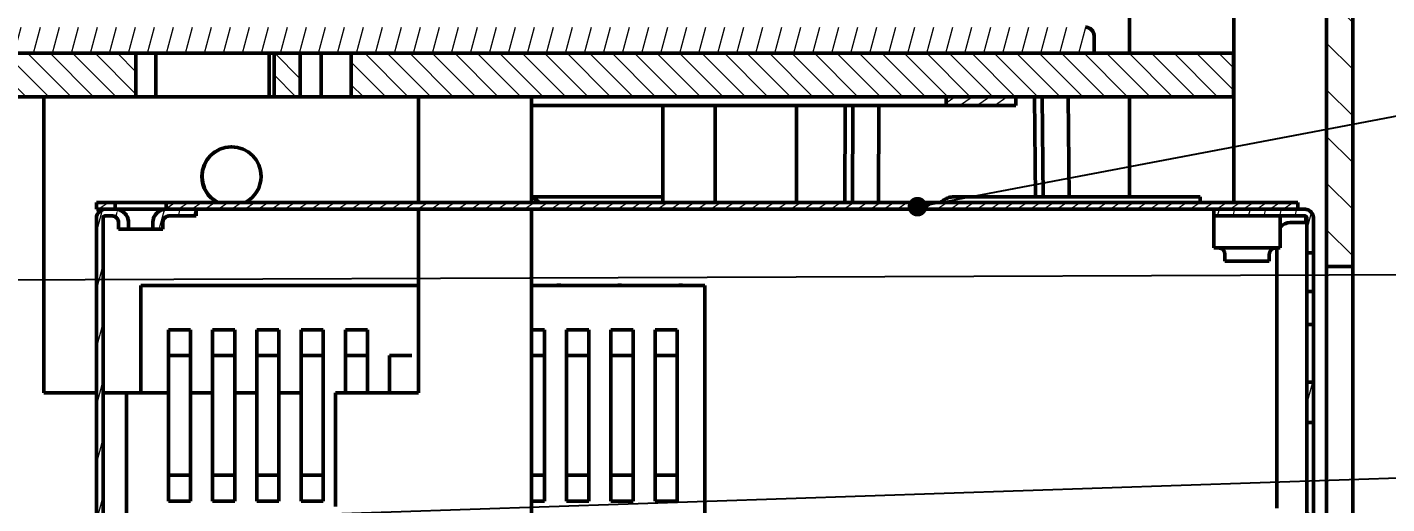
# Model space of a CAD drawing. Header units: inches. Extents: x -2049 to -860, y -317 to 524.
# Drawn here: x -1057.9 to -953.8, y 106.7 to 143.2 of the extents above; entities that cross this region are included whole.
import ezdxf

# ---------------------------------------------------------------- set-up
doc = ezdxf.new("R2010")
doc.units = ezdxf.units.IN
doc.header["$LTSCALE"] = 2.5746062992
doc.header["$MEASUREMENT"] = 0
doc.header["$PDMODE"] = 3
doc.header["$PDSIZE"] = 0.3125
doc.layers.get('0').update_dxf_attribs({"linetype": 'CONTINUOUS', "lineweight": 50})
doc.layers.get('Defpoints').update_dxf_attribs({"linetype": 'CONTINUOUS'})
for name, color, linetype, lineweight in [('dim', 7, 'CONTINUOUS', 9), ('from', 7, 'CONTINUOUS', 15), ('细实线', 7, 'CONTINUOUS', 9)]:
    doc.layers.add(name, color=color, linetype=linetype, lineweight=lineweight)
doc.styles.add('TEXTSTYLE_1', font='gdt', dxfattribs={"width": 0.8})
doc.dimstyles.new('ISO-25', dxfattribs={"dimtxt": 5, "dimasz": 5, "dimexe": 1.25, "dimexo": 0.625, "dimtad": 1, "dimdec": 0, "dimlfac": 1.5, "dimdsep": 46, "dimtxsty": 'TEXTSTYLE_1', "dimcen": 2.5, "dimclrd": 256, "dimclre": 256, "dimclrt": 256, "dimadec": 0, "dimazin": 0, "dimtfac": 1, "dimtdec": 0, "dimtmove": 0, "dimatfit": 3, "dimfxl": 1, "dimlwd": 25, "dimarcsym": 0})
doc.dimstyles.new('ISO-25$0', dxfattribs={"dimtxt": 5, "dimasz": 5, "dimexe": 1.25, "dimexo": 0.625, "dimtad": 1, "dimdec": 0, "dimlfac": 1.5, "dimdsep": 46, "dimtxsty": 'TEXTSTYLE_1', "dimcen": 2.5, "dimclrd": 256, "dimclre": 256, "dimclrt": 256, "dimadec": 0, "dimazin": 0, "dimtfac": 1, "dimtdec": 0, "dimtmove": 0, "dimatfit": 3, "dimfxl": 1, "dimlwd": 25, "dimarcsym": 0})

# ---------------------------------------------------------------- blocks, each defined once
blk = doc.blocks.new('*D57')
at = {"layer": 'Defpoints', "color": 0, "transparency": 16777216}
for p in [(-1231.84454690775, 446.9677767412457), (-1055.929901698032, 446.9677767412456), (-1171.592852007335, 52.36996969744924)]:
    blk.add_point(p, dxfattribs=at)
at = {"layer": 'dim', "lineweight": -2, "transparency": 16777216}
for p, q in [((-1056.554901698032, 446.9677767412456), (-1233.09454690775, 446.9677767412457)), ((-1172.217852007335, 52.36996969744924), (-1233.09454690775, 52.36996969744926))]:
    blk.add_line(p, q, dxfattribs=at)
at = {"layer": 'dim', "lineweight": 25, "transparency": 16777216}
blk.add_line((-1231.84454690775, 57.36996969744925), (-1231.84454690775, 441.9677767412457), dxfattribs=at)
at = {"layer": 'dim', "transparency": 16777216}
for points in [[(-1232.677880241083, 441.9677767412457), (-1231.011213574416, 441.9677767412457), (-1231.84454690775, 446.9677767412457)], [(-1232.677880241083, 57.36996969744926), (-1231.011213574416, 57.36996969744925), (-1231.84454690775, 52.36996969744925)]]:
    blk.add_solid(points, dxfattribs=at)
at = {"layer": 'dim', "transparency": 16777216, "insert": (-1234.96954690775, 248.0723433727648), "char_height": 5, "attachment_point": 5, "rotation": 90, "style": 'TEXTSTYLE_1'}
blk.add_mtext('592', dxfattribs=at)

msp = doc.modelspace()

# ---------------------------------------------------------------- hatches: boundary and pattern name
at = {"layer": '细实线', "linetype": 'Continuous'}
h = msp.add_hatch(dxfattribs=at)
h.set_pattern_fill('DEFAULT__1', color=256, scale=2.527890272971737, angle=-45.00000000000001, style=0, pattern_type=0)
h.set_pattern_definition([(315, (-1203.723529003851, 1516.918950804064), (1.787488353713669, 1.787488353713668), [])])
edge = h.paths.add_edge_path()
edge.add_line((-956.4373941313582, 124.8343080172683), (-956.4373941313582, 448.1572526871446))
edge.add_line((-958.437329871235, 124.8343080172683), (-956.437394131358, 124.8343080172683))
edge.add_line((-958.437329871235, 124.8343080172683), (-958.437329871235, 448.1572526871446))
edge.add_line((-958.437329871235, 448.1572526871653), (-956.437394131358, 448.1572526871653))
h = msp.add_hatch(dxfattribs=at)
h.set_pattern_fill('DEFAULT__3', color=256, scale=1.405120247766246, angle=74.99999999999999, style=0, pattern_type=0)
h.set_pattern_definition([(74.99999999999999, (-1203.723529003851, 1516.918950804064), (-1.357241936087143, 0.3636718801277024), [])])
edge = h.paths.add_edge_path()
edge.add_line((-1108.216620814093, 141.1671165618664), (-976.2209535462748, 141.1671165618664))
edge.add_line((-1108.216620814093, 142.500407055691), (-1108.216620814093, 141.1671165618755))
edge.add_arc((-1107.549975373305, 142.5004068609669), 0.6666454424815658, 89.99997660799998, 179.999983231)
edge.add_line((-1107.549975100687, 143.167052303457), (-976.8875992596812, 143.167052303457))
edge.add_arc((-976.8875990615674, 142.5004067864611), 0.6666455152925597, 2.311789999609594e-05, 90.00001704299999)
edge.add_line((-976.2209535462749, 142.500407055691), (-976.2209535462749, 141.1671165618755))
h = msp.add_hatch(dxfattribs=at)
h.set_pattern_fill('DEFAULT__49', color=256, scale=1.216287576733803, angle=-45.00000000000001, style=0, pattern_type=0)
h.set_pattern_definition([(315, (-1203.723529003851, 1516.918950804064), (0.8600451932628668, 0.8600451932628661), [])])
edge = h.paths.add_edge_path()
edge.add_line((-1118.882951133041, 141.1004520384518), (-1118.882951133041, 137.9005548532944))
edge.add_line((-1118.816286574061, 141.1671165618664), (-1118.882951133041, 141.1004520384457))
edge.add_line((-1100.883517375671, 141.1671165618664), (-1118.816286574061, 141.1671165618664))
edge.add_line((-1100.883517375671, 137.8338903281585), (-1100.883517375671, 141.1671165618513))
edge.add_line((-1100.883517375671, 137.8338903281585), (-1118.816286574061, 137.8338903281585))
edge.add_line((-1118.882951133041, 137.9005548532999), (-1118.816286574061, 137.8338903281858))
edge = h.paths.add_edge_path()
edge.add_line((-965.5546232273273, 141.1004520384518), (-965.5546232273273, 137.9005548532944))
edge.add_line((-965.621287786307, 137.8338903281585), (-965.5546232273273, 137.9005548532726))
edge.add_line((-965.621287786307, 137.8338903281585), (-1033.068729448529, 137.8338903281585))
edge.add_line((-1033.068729448529, 137.8338903281585), (-1033.068729448529, 141.1671165618513))
edge.add_line((-965.621287786307, 141.1671165618664), (-1033.068729448529, 141.1671165618664))
edge.add_line((-965.5546232273273, 141.1004520384518), (-965.621287786307, 141.1671165618724))
edge = h.paths.add_edge_path()
edge.add_line((-1036.965294754792, 141.1671165618664), (-1038.977438329633, 141.1671165618664))
edge.add_line((-1036.965294754792, 137.8338903281585), (-1036.965294754792, 141.1671165618513))
edge.add_line((-1036.965294754792, 137.8338903281585), (-1038.977438329633, 137.8338903281585))
edge.add_line((-1038.977438329633, 137.8338903281585), (-1038.977438329633, 141.1671165618513))
edge = h.paths.add_edge_path()
edge.add_line((-1049.545352591819, 141.1671165618664), (-1098.216933936171, 141.1671165618664))
edge.add_line((-1049.545352591819, 137.8338903281585), (-1049.545352591819, 141.1671165618513))
edge.add_line((-1049.545352591819, 137.8338903281585), (-1098.216933936171, 137.8338903281585))
edge.add_line((-1098.216933936171, 137.8338903281585), (-1098.216933936171, 141.1671165618513))
h = msp.add_hatch(dxfattribs=at)
h.set_pattern_fill('DEFAULT__4', color=256, scale=0.7623405151507858, angle=35, style=0, pattern_type=0)
h.set_pattern_definition([(34.99999999999999, (-1203.723529003851, 1516.918950804064), (-0.4372605563491244, 0.6244727916209943), [])])
edge = h.paths.add_edge_path()
edge.add_line((-1102.216809014143, 137.1672450821193), (-1096.883642126678, 137.1672450821193))
edge.add_line((-1102.216809014143, 137.8338903281585), (-1102.216809014143, 137.1672450820975))
edge.add_line((-1102.216809014143, 137.8338903281585), (-1096.883642126678, 137.8338903281585))
edge.add_line((-1096.883642126678, 137.8338903281585), (-1096.883642126678, 137.1672450820975))
edge = h.paths.add_edge_path()
edge.add_line((-987.5539322353835, 137.1672450821193), (-982.2207653462253, 137.1672450821193))
edge.add_line((-987.5539322353835, 137.8338903281585), (-987.5539322353835, 137.1672450820975))
edge.add_line((-987.5539322353835, 137.8338903281585), (-982.2207653462253, 137.8338903281585))
edge.add_line((-982.2207653462253, 137.8338903281585), (-982.2207653462253, 137.1672450820975))
h = msp.add_hatch(dxfattribs=at)
h.set_pattern_fill('DEFAULT__14', color=256, scale=1.14653325783095, angle=74.99999999999999, style=0, pattern_type=0)
h.set_pattern_definition([(74.99999999999999, (-1203.723529003851, 1516.918950804064), (-1.107466083908546, 0.2967446427881167), [])])
edge = h.paths.add_edge_path()
edge.add_line((-959.4372977411736, 73.17330126614897), (-959.4372977411736, 75.84021557573718))
edge.add_spline(control_points=[(-960.1146093118624, 72.49598969544144), (-959.7178493797924, 72.49598969548143), (-959.4372977411734, 72.77654133408906), (-959.4372977411736, 73.17330126614897)], knot_values=[0, 0, 0, 0, 1, 1, 1, 1], weights=[1, 0.8047378541, 0.8047378541, 1], degree=3, periodic=0)
edge.add_line((-960.1146093118624, 72.49598969544144), (-1051.890327140228, 72.49598969544144))
edge.add_spline(control_points=[(-1052.567638710917, 73.17330126614897), (-1052.567638710918, 72.77654133406956), (-1052.2870870723, 72.49598969544155), (-1051.890327140228, 72.49598969544144)], knot_values=[0, 0, 0, 0, 1, 1, 1, 1], weights=[1, 0.8047378542, 0.8047378542, 1], degree=3, periodic=0)
edge.add_spline(control_points=[(-1053.244950281606, 72.49598969544144), (-1052.848190349536, 72.49598969544155), (-1052.567638710918, 72.77654133406956), (-1052.567638710917, 73.17330126614897)], knot_values=[0, 0, 0, 0, 1, 1, 1, 1], weights=[1, 0.8047378542, 0.8047378542, 1], degree=3, periodic=0)
edge.add_line((-1053.244950281606, 72.49598969544144), (-1056.800836027724, 72.49598969544144))
edge.add_line((-1056.800836027724, 72.49598969544144), (-1056.800836027724, 73.00397337345811))
edge.add_line((-1056.800836027724, 73.00397337347692), (-1053.244950281607, 73.00397337347692))
edge.add_spline(control_points=[(-1053.244950281606, 73.00397337347692), (-1053.145760298166, 73.00397337347822), (-1053.075622388935, 73.07411128270714), (-1053.075622388934, 73.17330126614897)], knot_values=[0, 0, 0, 0, 1, 1, 1, 1], weights=[1, 0.8047378541, 0.8047378541, 1], degree=3, periodic=0)
edge.add_line((-1053.075622388934, 73.17330126614897), (-1053.075622388934, 79.26910540235009))
edge.add_line((-1052.567638710917, 79.26910540234219), (-1053.075622388934, 79.26910540234219))
edge.add_line((-1052.567638710917, 79.26910540234219), (-1052.567638710917, 128.5435221699702))
edge.add_spline(control_points=[(-1051.890327140228, 129.2208337406699), (-1052.2870870723, 129.2208337406711), (-1052.567638710918, 128.9402821020431), (-1052.567638710917, 128.5435221699818)], knot_values=[0, 0, 0, 0, 1, 1, 1, 1], weights=[1, 0.8047378541, 0.8047378541, 1], degree=3, periodic=0)
edge.add_line((-1051.890327140228, 129.2208337406699), (-1051.128198560948, 129.2208337406699))
edge.add_arc((-1051.128162016602, 128.2047184546989), 1.016110776758665, 0.008341464099991527, 90.0020606259)
edge.add_line((-1050.112064184961, 127.6968827066023), (-1050.112064184961, 128.204866384619))
edge.add_line((-1050.112064184961, 127.6968827066023), (-1050.874183759384, 127.6968827066023))
edge.add_line((-1050.874183759384, 127.6968827066023), (-1050.874183759384, 128.2048663863124))
edge.add_arc((-1051.382189514371, 128.2048402166853), 0.5080079545567581, 0.002951410899983286, 90.00209185240001)
edge.add_line((-1051.890327140228, 128.7128500626345), (-1051.382208060855, 128.7128500626345))
edge.add_spline(control_points=[(-1051.890327140228, 128.7128500626345), (-1051.98951712367, 128.7128500626345), (-1052.059655032901, 128.6427121534055), (-1052.059655032901, 128.5435221699818)], knot_values=[0, 0, 0, 0, 1, 1, 1, 1], weights=[1, 0.8047378541, 0.8047378541, 1], degree=3, periodic=0)
edge.add_line((-1052.059655032901, 73.17330126614897), (-1052.059655032901, 128.5435221699788))
edge.add_spline(control_points=[(-1052.059655032901, 73.17330126614897), (-1052.059655032901, 73.07411128270714), (-1051.98951712367, 73.00397337347822), (-1051.890327140228, 73.00397337347692)], knot_values=[0, 0, 0, 0, 1, 1, 1, 1], weights=[1, 0.8047378541, 0.8047378541, 1], degree=3, periodic=0)
edge.add_line((-960.1146093118624, 73.00397337347692), (-1051.890327140228, 73.00397337347692))
edge.add_spline(control_points=[(-960.1146093118624, 73.00397337347692), (-960.0154193284218, 73.00397337347822), (-959.9452814191912, 73.07411128270714), (-959.9452814191905, 73.17330126614897)], knot_values=[0, 0, 0, 0, 1, 1, 1, 1], weights=[1, 0.8047378541, 0.8047378541, 1], degree=3, periodic=0)
edge.add_line((-959.9452814191905, 73.17330126614897), (-959.9452814191905, 75.84021557573718))
edge.add_line((-959.9452814191905, 75.84021557573836), (-959.4372977411736, 75.84021557573836))
edge = h.paths.add_edge_path()
edge.add_line((-959.4372977411736, 78.7869471234674), (-959.4372977411736, 81.33022418479386))
edge.add_line((-959.9452814191905, 78.7869471234674), (-959.4372977411736, 78.7869471234674))
edge.add_line((-959.9452814191905, 78.7869471234674), (-959.9452814191905, 81.33022418479386))
edge.add_line((-959.9452814191905, 81.33022418479203), (-959.4372977411736, 81.33022418479203))
edge = h.paths.add_edge_path()
edge.add_line((-959.4372977411736, 84.36603233157342), (-959.4372977411736, 88.83415942865668))
edge.add_line((-959.9452814191905, 84.36603233157342), (-959.4372977411736, 84.36603233157342))
edge.add_line((-959.9452814191905, 84.36603233157342), (-959.9452814191905, 88.83415942865668))
edge.add_line((-959.9452814191905, 88.834159428664), (-959.4372977411736, 88.834159428664))
edge = h.paths.add_edge_path()
edge.add_line((-959.4372977411736, 95.70025413972543), (-959.4372977411736, 106.0165692981025))
edge.add_line((-959.9452814191905, 95.70025413972543), (-959.4372977411736, 95.70025413972543))
edge.add_line((-959.9452814191905, 95.70025413972543), (-959.9452814191905, 106.0165692981025))
edge.add_line((-959.9452814191905, 106.0165692980933), (-959.4372977411736, 106.0165692980933))
edge = h.paths.add_edge_path()
edge.add_line((-959.4372977411736, 112.8826640074474), (-959.4372977411736, 115.9871305254399))
edge.add_line((-959.9452814191905, 112.8826640074474), (-959.4372977411736, 112.8826640074474))
edge.add_line((-959.9452814191905, 112.8826640074474), (-959.9452814191905, 115.9871305254399))
edge.add_line((-959.9452814191905, 115.9871305254582), (-959.4372977411736, 115.9871305254582))
edge = h.paths.add_edge_path()
edge.add_line((-959.4372977411736, 120.3865992513193), (-959.4372977411736, 122.9298763126464))
edge.add_line((-959.9452814191905, 120.3865992513193), (-959.4372977411736, 120.3865992513193))
edge.add_line((-959.9452814191905, 120.3865992513193), (-959.9452814191905, 122.9298763126464))
edge.add_line((-959.9452814191905, 122.929876312644), (-959.4372977411736, 122.929876312644))
edge = h.paths.add_edge_path()
edge.add_line((-959.4372977411736, 125.876607860373), (-959.4372977411736, 128.5435221699612))
edge.add_line((-959.9452814191905, 125.876607860373), (-959.4372977411736, 125.876607860373))
edge.add_line((-959.9452814191905, 125.876607860373), (-959.9452814191905, 128.5435221699612))
edge.add_spline(control_points=[(-959.9452814191905, 128.5435221699818), (-959.9452814191912, 128.6427121534055), (-960.0154193284218, 128.7128500626345), (-960.1146093118624, 128.7128500626345)], knot_values=[0, 0, 0, 0, 1, 1, 1, 1], weights=[1, 0.8047378541, 0.8047378541, 1], degree=3, periodic=0)
edge.add_line((-967.0570529114249, 128.7128500626345), (-960.1146093118622, 128.7128500626345))
edge.add_line((-967.0570529114249, 128.7128500626345), (-967.0570529114249, 129.2208337406512))
edge.add_line((-967.0570529114249, 129.2208337406699), (-960.1146093118622, 129.2208337406699))
edge.add_spline(control_points=[(-959.4372977411736, 128.5435221699818), (-959.4372977411734, 128.9402821020431), (-959.7178493797924, 129.2208337406711), (-960.1146093118624, 129.2208337406699)], knot_values=[0, 0, 0, 0, 1, 1, 1, 1], weights=[1, 0.8047378541, 0.8047378541, 1], degree=3, periodic=0)
edge = h.paths.add_edge_path()
edge.add_arc((-1047.234009058788, 128.2047278202339), 1.016099191344248, 89.99741151459997, 179.9921865779)
edge.add_line((-1047.233963153997, 129.2208337406699), (-1044.947883540666, 129.2208337406699))
edge.add_line((-1044.947883540666, 128.7128500626345), (-1044.947883540666, 129.2208337406512))
edge.add_line((-1046.979953652396, 128.7128500626345), (-1044.947883540666, 128.7128500626345))
edge.add_arc((-1046.979972200573, 128.2048402183927), 0.5080079545567581, 89.99790819749998, 179.9970486394)
edge.add_line((-1047.48797795556, 127.6968827066023), (-1047.48797795556, 128.2048663863124))
edge.add_line((-1047.48797795556, 127.6968827066023), (-1048.250097529984, 127.6968827066023))
edge.add_line((-1048.250097529984, 127.6968827066023), (-1048.250097529984, 128.204866384619))
h = msp.add_hatch(dxfattribs=at)
h.set_pattern_fill('DEFAULT__12', color=256, scale=0.5842963269677897, angle=35, style=0, pattern_type=0)
h.set_pattern_definition([(34.99999999999999, (-1203.723529003851, 1516.918950804064), (-0.3351386045681131, 0.4786275298568506), [])])
edge = h.paths.add_edge_path()
edge.add_line((-1052.567638710917, 129.2208337406699), (-1051.128198560948, 129.2208337406699))
edge.add_line((-1052.567638710917, 129.7499834052676), (-1052.567638710917, 129.2208337406668))
edge.add_line((-1052.567638710917, 129.7499834052676), (-1051.128198560948, 129.7499834052676))
edge.add_line((-1051.128198560948, 129.7499834052676), (-1051.128198560948, 129.2208337406668))
edge = h.paths.add_edge_path()
edge.add_line((-1047.233963153997, 129.2208337406699), (-960.6225929898793, 129.2208337406699))
edge.add_line((-1047.233963153997, 129.7499834052676), (-1047.233963153997, 129.2208337406668))
edge.add_line((-1047.233963153997, 129.7499834052676), (-960.6225929898793, 129.7499834052676))
edge.add_line((-960.6225929898792, 129.7499834052676), (-960.6225929898792, 129.2208337406668))

# ---------------------------------------------------------------- linework, layer by layer
at = {"color": 7, "linetype": 'Continuous'}
for p, q in [((-958.437329871235, 468.1566100876276), (-958.437329871235, 96.70885927305883)), ((-956.4373941313582, 468.1566100876276), (-956.4373941313582, 71.50268827650639)), ((-958.437329871235, 124.8343080172683), (-958.437329871235, 448.1572526871653)), ((-956.4373941313582, 124.8343080172683), (-956.4373941313582, 448.1572526871653)), ((-973.5227250434275, 375.0626053275183), (-973.5227250434275, 141.1671165618665)), ((-965.5229820822267, 375.0626053275183), (-965.5229820822267, 129.7499834052676)), ((-976.2209535462749, 142.500407055691), (-976.2209535462749, 141.1671165618665)), ((-976.2209535462749, 142.500407055691), (-976.2209535462749, 141.1671165618665)), ((-1118.816286574061, 141.1671165618665), (-965.621287786307, 141.1671165618665)), ((-1108.216620814093, 141.1671165618665), (-976.2209535462749, 141.1671165618665)), ((-1049.545352591819, 141.1671165618665), (-1098.216933936171, 141.1671165618665)), ((-1049.545352591819, 137.8338903281585), (-1049.545352591819, 141.1671165618665)), ((-1049.545352591819, 137.8338903281585), (-1049.545352591819, 141.1671165618665)), ((-1048.01432349438, 141.1671165618665), (-1048.01432349438, 137.8338903281585)), ((-1039.35541162495, 137.8338903281585), (-1039.355411626643, 141.1671165618665)), ((-1036.965294754792, 141.1671165618665), (-1038.977438329633, 141.1671165618665)), ((-1038.977438329633, 137.8338903281585), (-1038.977438329633, 141.1671165618665)), ((-1038.977438329633, 137.8338903281585), (-1038.977438329633, 141.1671165618665)), ((-1036.965294754792, 137.8338903281585), (-1036.965294754792, 141.1671165618665)), ((-1036.965294754792, 137.8338903281585), (-1036.965294754792, 141.1671165618665)), ((-1035.380264088406, 141.1671165618665), (-1035.380264088406, 137.8338903281585)), ((-1033.068729448529, 137.8338903281585), (-1033.068729448529, 141.1671165618665)), ((-965.621287786307, 141.1671165618665), (-1033.068729448529, 141.1671165618665)), ((-1033.068729448529, 137.8338903281585), (-1033.068729448529, 141.1671165618665)), ((-965.5546232273273, 141.1004520384519), (-965.621287786307, 141.1671165618665)), ((-965.5546232273273, 141.1004520384519), (-965.621287786307, 141.1671165618665)), ((-965.5546232273273, 141.1004520384519), (-965.5546232273273, 137.9005548532999)), ((-965.5546232273273, 141.1004520384519), (-965.5546232273273, 137.9005548532999)), ((-1118.816286574061, 137.8338903281585), (-965.621287786307, 137.8338903281585)), ((-1049.545352591819, 137.8338903281585), (-1098.216933936171, 137.8338903281585)), ((-1056.596546944093, 115.1679519400859), (-1056.596546944093, 137.8338903281585)), ((-1056.596546944093, 115.1679519400859), (-1056.596546944093, 137.8338903281585)), ((-1036.965294754792, 137.8338903281585), (-1038.977438329633, 137.8338903281585)), ((-965.621287786307, 137.8338903281585), (-1033.068729448529, 137.8338903281585)), ((-1027.930801334675, 129.7499834052676), (-1027.930801334675, 137.8338903281585)), ((-1027.930801334675, 129.7499834052676), (-1027.930801334675, 137.8338903281585)), ((-1019.264413127414, 137.8338903281585), (-1019.264413127414, 129.7499834052676)), ((-1019.264413127414, 137.8338903281585), (-1019.264413127414, 129.7499834052676)), ((-987.5539322353835, 137.8338903281585), (-987.5539322353835, 137.1672450821193)), ((-987.5539322353835, 137.8338903281585), (-982.2207653462253, 137.8338903281585)), ((-987.5539322353835, 137.8338903281585), (-987.5539322353835, 137.1672450821193)), ((-982.2207653462253, 137.8338903281585), (-982.2207653462253, 137.1672450821193)), ((-982.2207653462253, 137.8338903281585), (-982.2207653462253, 137.1672450821193)), ((-980.7869467739226, 137.8338903281585), (-980.7075583887847, 130.1660452964464)), ((-980.1302001604624, 130.1674699908399), (-980.209573795448, 137.8338903281585)), ((-978.209638053878, 137.8338903281585), (-978.1302644188926, 130.1674699908399)), ((-973.5227250434275, 137.8338903281585), (-973.5227250434275, 130.1674699908399)), ((-965.621287786307, 137.8338903281585), (-965.5546232273273, 137.9005548532999)), ((-965.621287786307, 137.8338903281585), (-965.5546232273273, 137.9005548532999)), ((-1019.264413127414, 137.1672450821193), (-982.2207653462253, 137.1672450821193)), ((-1009.219847466288, 129.7499834052676), (-1009.219847466288, 137.1672450821193)), ((-1005.219975986535, 129.7499834052676), (-1005.219975986535, 137.1672450821193)), ((-999.0082217836089, 137.1672450821193), (-999.0082217836089, 129.7499834052676)), ((-995.2630370950142, 137.1672450821193), (-995.2931092732606, 129.7499834052676)), ((-994.7157712288235, 129.7499834052676), (-994.6856990505767, 137.1672450821193)), ((-992.6857633107002, 137.1672450821193), (-992.7158354889466, 129.7499834052676)), ((-987.5539322353835, 137.1672450821193), (-982.2207653462253, 137.1672450821193)), ((-1042.233400361042, 134.0074443643254), (-1042.263674139385, 134.0073308723088)), ((-1009.219847466288, 130.1674699908399), (-1019.264413127414, 130.1674699908399)), ((-986.9713265170416, 130.1674699908399), (-968.1038073904003, 130.1674699908399)), ((-968.1036859484352, 130.1674699908399), (-968.1036859484352, 129.7499834052676)), ((-1052.567638710917, 129.7499834052676), (-1052.567638710917, 129.22083374067)), ((-1052.567638710917, 129.7499834052676), (-1051.128198560948, 129.7499834052676)), ((-1052.567638710917, 129.7499834052676), (-1052.567638710917, 129.22083374067)), ((-1052.567638710917, 129.7499834052676), (-960.6225929898792, 129.7499834052676)), ((-1052.567638710917, 129.22083374067), (-1051.128198560948, 129.22083374067)), ((-1052.567638710917, 129.22083374067), (-960.1146093118624, 129.22083374067)), ((-1051.890327140228, 129.22083374067), (-1051.128198560948, 129.22083374067)), ((-1051.128198560948, 129.7499834052676), (-1051.128198560948, 129.22083374067)), ((-1051.128198560948, 129.7499834052676), (-1051.128198560948, 129.22083374067)), ((-1047.233963153997, 129.7499834052676), (-1047.233963153997, 129.22083374067)), ((-1047.233963153997, 129.7499834052676), (-960.6225929898792, 129.7499834052676)), ((-1047.233963153997, 129.7499834052676), (-1047.233963153997, 129.22083374067)), ((-1047.233963153997, 129.22083374067), (-960.6225929898792, 129.22083374067)), ((-1047.233963153997, 129.22083374067), (-1044.947883540666, 129.22083374067)), ((-1044.947883540666, 128.7128500626345), (-1044.947883540666, 129.22083374067)), ((-1044.947883540666, 128.7128500626345), (-1044.947883540666, 129.22083374067)), ((-1027.930801334675, 115.1679519400859), (-1027.930801334675, 129.22083374067)), ((-1027.930801334675, 115.1679519400859), (-1027.930801334675, 129.22083374067)), ((-1019.264413127414, 129.2208337406699), (-1019.264413127414, 101.3663953960718)), ((-1019.264413127414, 129.2208337406699), (-1019.264413127414, 101.3663953960718)), ((-967.0570529114249, 128.7128500626345), (-967.0570529114249, 129.22083374067)), ((-967.0570529114249, 129.22083374067), (-960.1146093118624, 129.22083374067)), ((-967.0570529114249, 126.2575956189191), (-967.0570529114249, 129.22083374067)), ((-960.6225929898792, 129.7499834052676), (-960.6225929898792, 129.22083374067)), ((-960.6225929898792, 129.7499834052676), (-960.6225929898792, 129.22083374067)), ((-1052.567638710917, 79.26910540234219), (-1052.567638710917, 128.5435221699819)), ((-1052.567638710917, 79.26910540234219), (-1052.567638710917, 128.5435221699819)), ((-1052.059655032901, 73.17330126614897), (-1052.059655032901, 128.5435221699819)), ((-1052.059655032901, 73.17330126614897), (-1052.059655032901, 128.5435221699819)), ((-1051.890327140228, 128.7128500626345), (-1051.382208060855, 128.7128500626345)), ((-1051.890327140228, 128.7128500626345), (-1051.382208060855, 128.7128500626345)), ((-1050.874183759384, 127.6968827066023), (-1050.874183759384, 128.2048663863258)), ((-1050.874183759384, 127.6968827066023), (-1050.874183759384, 128.2048663863258)), ((-1050.112064184961, 127.6968827066023), (-1050.112064184961, 128.2048663846378)), ((-1050.112064184961, 127.6968827066023), (-1050.112064184961, 128.2048663846378)), ((-1048.250097529984, 127.6968827066023), (-1048.250097529984, 128.2048663846378)), ((-1048.250097529984, 127.6968827066023), (-1048.250097529984, 128.2048663846378)), ((-1047.48797795556, 127.6968827066023), (-1047.48797795556, 128.2048663863258)), ((-1047.48797795556, 127.6968827066023), (-1047.48797795556, 128.2048663863258)), ((-1046.979953652396, 128.7128500626345), (-1044.947883540666, 128.7128500626345)), ((-1046.979953652396, 128.7128500626345), (-1044.947883540666, 128.7128500626345)), ((-967.0570529114249, 128.7128500626345), (-960.1146093118624, 128.7128500626345)), ((-967.0570529114249, 128.7128500626345), (-960.1146093118624, 128.7128500626345)), ((-961.9772161312576, 128.6632550726307), (-961.9772161312576, 126.2575956189191)), ((-961.2152406142322, 128.2048663846378), (-959.9452814191905, 128.2048663846378)), ((-960.0299453655264, 128.2048663846378), (-960.0299453655264, 128.6866873979064)), ((-959.9452814191905, 125.8766078603731), (-959.9452814191905, 128.5435221699819)), ((-959.9452814191905, 128.5435221699819), (-959.9452814191905, 73.17330126614897)), ((-959.4372977411736, 125.8766078603731), (-959.4372977411736, 128.5435221699819)), ((-959.4372977411736, 128.5435221699819), (-959.4372977411736, 72.16933352425306)), ((-1050.874304578222, 127.6968827066023), (-1047.48785876735, 127.6968827066023)), ((-1050.112064184961, 127.6968827066023), (-1050.874183759384, 127.6968827066023)), ((-1047.48797795556, 127.6968827066023), (-1048.250097529984, 127.6968827066023)), ((-961.9772161312576, 126.2575956189191), (-967.0570529114249, 126.2575956189191)), ((-962.2312079702656, 106.3307119856337), (-962.2312079702656, 126.2575956189191)), ((-966.2104134480641, 125.241628262848), (-966.2104134480641, 125.7496119425716)), ((-962.8238555946187, 125.241628262848), (-966.2104134480641, 125.241628262848)), ((-962.8238555946187, 125.241628262848), (-962.8238555946187, 125.7496119425716)), ((-959.9452814191905, 125.8766078603731), (-959.4372977411736, 125.8766078603731)), ((-959.9452814191905, 125.8766078603731), (-959.4372977411736, 125.8766078603731)), ((-958.437329871235, 124.8343080172683), (-956.4373941313582, 124.8343080172683)), ((-958.437329871235, 124.8343080172683), (-956.4373941313582, 124.8343080172683)), ((-1049.181080857472, 115.1679519400859), (-1049.181080857472, 123.3790214434751)), ((-1049.181080857472, 123.3790214434751), (-1027.930801334675, 123.3790214434751)), ((-1019.264413127414, 123.3790214434751), (-1006.002468226045, 123.3790214434751)), ((-1006.002468226045, 123.3790214434751), (-1006.002468226045, 81.04704827540829)), ((-959.9452814191905, 120.3865992513194), (-959.9452814191905, 122.929876312644)), ((-959.9452814191905, 122.929876312644), (-959.4372977411736, 122.929876312644)), ((-959.9452814191905, 122.929876312644), (-959.4372977411736, 122.929876312644)), ((-959.4372977411736, 120.3865992513194), (-959.4372977411736, 122.929876312644)), ((-1047.064482199069, 119.9924635900149), (-1047.064482199069, 108.8435242345754)), ((-1045.371203272346, 119.9924635900149), (-1047.064482197376, 119.9924635900149)), ((-1045.371203272346, 119.9924635900149), (-1045.371203272346, 108.8435242345754)), ((-1043.677924345624, 119.9924635900149), (-1043.677924345624, 106.8695519079226)), ((-1041.984645418901, 119.9924635900149), (-1043.677924347317, 119.9924635900149)), ((-1041.984645418901, 119.9924635900149), (-1041.984645418901, 106.8695519079226)), ((-1040.291366492178, 119.9924635900149), (-1040.291366492178, 106.8695519079226)), ((-1038.598087565455, 119.9924635900149), (-1040.291366492178, 119.9924635900149)), ((-1038.598087565455, 119.9924635900149), (-1038.598087565455, 108.8435242345754)), ((-1036.904808638733, 119.9924635900149), (-1036.904808638733, 108.8435242345754)), ((-1035.21152971201, 119.9924635900149), (-1036.90480864212, 119.9924635900149)), ((-1035.21152971201, 119.9924635900149), (-1035.21152971201, 108.8435242345754)), ((-1033.518250785288, 119.9924635900149), (-1033.518250785288, 115.1679519400859)), ((-1031.824971858566, 119.9924635900149), (-1033.518250785288, 119.9924635900149)), ((-1031.824971858566, 119.9924635900149), (-1031.824971858566, 115.1679519400859)), ((-1018.278740444784, 119.9924635900149), (-1019.264413127414, 119.9924635900149)), ((-1018.278740444784, 119.9924635900149), (-1018.278740444784, 106.8695519079226)), ((-1016.585461518062, 119.9924635900149), (-1016.585461518062, 106.8695519079226)), ((-1014.89218259134, 119.9924635900149), (-1016.585461516368, 119.9924635900149)), ((-1014.89218259134, 119.9924635900149), (-1014.89218259134, 106.8695519079226)), ((-1013.198903664616, 119.9924635900149), (-1013.198903664616, 106.8695519079226)), ((-1011.505624737894, 119.9924635900149), (-1013.19890366631, 119.9924635900149)), ((-1011.505624737894, 119.9924635900149), (-1011.505624737894, 106.8695519079226)), ((-1009.812345811171, 119.9924635900149), (-1009.812345811171, 106.8695519079226)), ((-1008.119066884449, 119.9924635900149), (-1009.812345811171, 119.9924635900149)), ((-1008.119066884449, 119.9924635900149), (-1008.119066884449, 106.8695519079226)), ((-959.9452814191905, 120.3865992513194), (-959.4372977411736, 120.3865992513194)), ((-959.9452814191905, 120.3865992513194), (-959.4372977411736, 120.3865992513194)), ((-1045.371203272346, 118.0184912633816), (-1047.064482199069, 118.0184912633816)), ((-1041.984645418901, 118.0184912633816), (-1043.677924345624, 118.0184912633816)), ((-1038.598087565455, 118.0184912633816), (-1040.291366492178, 118.0184912633816)), ((-1035.21152971201, 118.0184912633816), (-1036.904808638733, 118.0184912633816)), ((-1031.824971858566, 118.0184912633816), (-1033.518250785288, 118.0184912633816)), ((-1030.131692931843, 118.0184912633816), (-1030.131692931843, 115.1679519400859)), ((-1028.43841400512, 118.0184912633816), (-1030.131692931843, 118.0184912633816)), ((-1018.278740444784, 118.0184912633816), (-1019.264413127414, 118.0184912633816)), ((-1014.89218259134, 118.0184912633816), (-1016.585461518062, 118.0184912633816)), ((-1011.505624737894, 118.0184912633816), (-1013.198903664616, 118.0184912633816)), ((-1008.119066884449, 118.0184912633816), (-1009.812345811171, 118.0184912633816)), ((-959.9452814191905, 112.8826640074474), (-959.9452814191905, 115.9871305254582)), ((-959.9452814191905, 115.9871305254582), (-959.4372977411736, 115.9871305254582)), ((-959.9452814191905, 115.9871305254582), (-959.4372977411736, 115.9871305254582)), ((-959.4372977411736, 112.8826640074474), (-959.4372977411736, 115.9871305254582)), ((-1056.596546944093, 115.1679519400859), (-1052.567638710917, 115.1679519400859)), ((-1052.567638710917, 115.1679519400859), (-1056.596546944093, 115.1679519400859)), ((-1050.263417100585, 115.1679519400859), (-1052.059655032901, 115.1679519400859)), ((-1052.059655032901, 115.1679519400859), (-1047.064482199069, 115.1679519400859)), ((-1050.263417100585, 115.1679519400859), (-1050.263417100585, 81.04704827540826)), ((-1050.263417100585, 115.1679519400859), (-1050.263417100585, 81.04704827540826)), ((-1045.371203272346, 115.1679519400859), (-1043.677924345624, 115.1679519400859)), ((-1041.984645418901, 115.1679519400859), (-1040.291366492178, 115.1679519400859)), ((-1038.598087565455, 115.1679519400859), (-1036.904808638733, 115.1679519400859)), ((-1034.263931179877, 115.1679519400859), (-1034.263931179877, 106.4462321762522)), ((-1027.930801334675, 115.1679519400859), (-1034.263931179877, 115.1679519400859)), ((-1034.263931179877, 115.1679519400859), (-1034.263931179877, 106.4462321762522)), ((-1027.930801334675, 115.1679519400859), (-1034.263931179877, 115.1679519400859)), ((-959.9452814191905, 112.8826640074474), (-959.4372977411736, 112.8826640074474)), ((-959.9452814191905, 112.8826640074474), (-959.4372977411736, 112.8826640074474)), ((-1047.064482199069, 108.8435242345754), (-1045.371203272346, 108.8435242345754)), ((-1043.677924345624, 108.8435242345754), (-1041.984645418901, 108.8435242345754)), ((-1040.291366492178, 108.8435242345754), (-1038.598087565455, 108.8435242345754)), ((-1019.264413127414, 108.8435242345754), (-1018.278740444784, 108.8435242345754)), ((-1016.585461518062, 108.8435242345754), (-1014.89218259134, 108.8435242345754)), ((-1013.198903664616, 108.8435242345754), (-1011.505624737894, 108.8435242345754)), ((-1009.812345811171, 108.8435242345754), (-1008.119066884449, 108.8435242345754)), ((-1043.677915620511, 106.8695503083274), (-1041.984636693789, 106.8695503083274)), ((-1040.291357767066, 106.8695503083274), (-1038.598078840343, 106.8695503083274)), ((-1036.904799913621, 106.8695503083274), (-1035.211520986898, 106.8695503083274)), ((-1019.264413127414, 106.8695519079226), (-1018.278740444784, 106.8695519079226)), ((-1016.585461518062, 106.8695519079226), (-1014.89218259134, 106.8695519079226)), ((-1013.198903664616, 106.8695519079226), (-1011.505624737894, 106.8695519079226)), ((-1009.812345811171, 106.8695519079226), (-1008.119066884449, 106.8695519079226))]:
    msp.add_line(p, q, dxfattribs=at)
for p, q in [((-1047.064482199069, 108.8435242345754), (-1047.064482199069, 106.8695503083274)), ((-1045.371203272346, 106.8695503083274), (-1045.371203272346, 108.8435242345754)), ((-1038.598087565455, 108.8435242345754), (-1038.598087565455, 106.8695503083274)), ((-1036.904808638733, 108.8435242345754), (-1035.21152971201, 108.8435242345754)), ((-1036.904808638733, 108.8435242345754), (-1036.904799913621, 106.8695503083274)), ((-1035.21152971201, 108.8435242345754), (-1035.21152971201, 106.8695503083274)), ((-1047.064482199069, 106.8695503083274), (-1045.371203272346, 106.8695503083274))]:
    msp.add_line(p, q)
for centre, radius, start, end in [((-976.8875990615674, 142.5004067864613), 0.6666455152925597, 2.311785997199645e-05, 90.00001704298873), ((-976.8876473064707, 142.4999790709619), 0.6670732341628919, 75.9889951508157, 89.9958732174081), ((-976.8874819594766, 142.5008508302183), 0.6661873800528667, 71.40367613649342, 75.98464052927882), ((-976.8872658496739, 142.501227511957), 0.6657614526716389, 61.91244344579683, 71.4109657191249), ((-976.8884058784967, 142.499111727785), 0.6681648081162826, 56.5531999770721, 61.91161918001758), ((-976.8868068440892, 142.5013829465124), 0.6653883860719455, 47.76933976652666, 56.56029713224527), ((-976.888350760575, 142.4996547386324), 0.6677057212538328, 42.22859025272005, 47.77091622325801), ((-976.8866219718956, 142.5011997218734), 0.6653872397221121, 33.45095806887419, 42.2301306355173), ((-976.8888901224043, 142.4996017982798), 0.66816050549453, 28.08132156244871, 33.45807408696979), ((-976.8867741875117, 142.5007421149358), 0.6657568825118155, 18.628986411646, 28.0804560881396), ((-976.8871522916157, 142.5005250687548), 0.6661845150249226, 14.0026196112135, 18.63628772981192), ((-976.8880312947197, 142.5003583112571), 0.6670777501377895, 0.004186723579216021, 13.99824886743306), ((-1042.23402463573, 131.7406014477467), 2.266907943574236, 90.74935163150242, 179.9916513856264), ((-1042.216018566695, 131.7407282370899), 2.266786437265012, 91.20463477469195, 179.9948557356622), ((-1042.234021117097, 131.7412735457235), 2.266266300924138, 359.991366771653, 89.98430516589279), ((-1042.234159137955, 131.7411969316168), 2.266767377717413, 180.0066903417498, 241.9714874508103), ((-1042.216184841606, 131.7410426840707), 2.266608654830658, 180.0028040048486, 241.996906809601), ((-1042.234314887444, 131.7407531452346), 2.266579200243728, 298.2989634964857, 0.004522792681279861), ((-1051.890327140228, 128.5435221699819), 0.6773115706890476, 90, 180), ((-1051.128262621076, 128.204117874069), 1.016715869983129, 75.65391327440581, 89.99638997019203), ((-1051.128162016602, 128.2047184546989), 1.016110776758665, 0.008341464071355777, 90.00206062589422), ((-1051.128116484332, 128.205021346741), 1.015804364390643, 71.01777661042186, 75.64927222432438), ((-1051.127689478332, 128.2059002973599), 1.014834322145659, 61.38505091855878, 71.0244322193963), ((-1051.129540086577, 128.2024876579323), 1.018716431623242, 56.08407801206393, 61.38560280370491), ((-1051.12697601187, 128.2061281923624), 1.014264620144043, 47.10672878163497, 56.08952851281386), ((-1047.234009058788, 128.204727820234), 1.016099191344248, 89.99741151457975, 179.9921865778941), ((-1047.235098880198, 128.2060450151478), 1.014383777875395, 122.9848128649197, 131.7080330884126), ((-1047.232789039469, 128.2027632119704), 1.01839413121905, 117.7248829678849, 122.9933003539974), ((-1047.234478776056, 128.2059245501833), 1.01480963075235, 108.7655526042624, 117.7234713471205), ((-1047.234113755917, 128.2052475129372), 1.015568111341671, 103.9961059461006, 108.772763677334), ((-1047.233887249382, 128.2040124539029), 1.016821290142549, 90.00427705709467, 103.9916587110051), ((-960.1146093118624, 128.5435221699819), 0.6773115706890476, 0, 90), ((-1051.890327140228, 128.5435221699819), 0.1693278926722619, 90, 180), ((-1051.38225397242, 128.2044516447514), 0.5083984212907025, 73.34251585028852, 89.99482599039824), ((-1051.382189514371, 128.2048402166853), 0.5080079545567581, 0.002951410869419375, 90.00209185241849), ((-1051.382130290248, 128.2050908507821), 0.5077505897061275, 68.07414798141059, 73.33521077898423), ((-1051.381837957494, 128.2055509366675), 0.5072146330602414, 56.50454653919422, 68.08537504349003), ((-1051.383135219118, 128.2035780685817), 0.5095757886074733, 50.52418037232678, 56.50532737818757), ((-1051.381189162433, 128.2058273983183), 0.5066023417070596, 39.4693163743879, 50.53233809443149), ((-1051.383407567794, 128.2039072047701), 0.5095354767160648, 33.55450202859259, 39.47743058970707), ((-1051.38142684969, 128.2052116374409), 0.5071638262260451, 21.79811145168851, 33.55537643057195), ((-1051.381835666488, 128.2049415916131), 0.5076436980873205, 16.74209341067344, 21.80927700834041), ((-1051.382457172665, 128.2048216515847), 0.5082734149739372, 0.005042728795795204, 16.7348589099461), ((-1051.129302272325, 128.2035333592581), 1.017748988561411, 41.74558839664748, 47.11021141619078), ((-1051.126732574238, 128.205822753638), 1.014307382210058, 32.93420535701145, 41.74574826963211), ((-1051.12990433458, 128.2035878692966), 1.018184488048412, 27.79830328034038, 32.94272050460233), ((-1051.126697465793, 128.2053045188427), 1.014547133573293, 18.54629839560476, 27.7970053552445), ((-1051.127177256376, 128.2050106130544), 1.015095496873875, 14.08061075821422, 18.55341228308675), ((-1051.128369947868, 128.2047910777586), 1.016305766293471, 0.004245558504978522, 14.07625699215964), ((-1047.233893878569, 128.204802556484), 1.016203654801074, 165.5677619461681, 179.9964012066124), ((-1047.234727217327, 128.2049334909694), 1.015363983180497, 161.1756501474606, 165.5631972052742), ((-1047.23544364364, 128.2053003517174), 1.014567508798618, 151.3077178066764, 161.182204955297), ((-1047.231966678238, 128.2034114872203), 1.018524395166883, 146.1118457901868, 151.3084140664328), ((-1047.235510531544, 128.2059085978112), 1.014190225934397, 137.0703644414795, 146.1173235693454), ((-1047.232858428346, 128.2035279475366), 1.01775353332205, 131.7079150623077, 137.0739255416851), ((-1046.979972200573, 128.2048402183928), 0.5080079545567581, 89.99790819750963, 179.9970486393648), ((-1046.979704540586, 128.2048216515847), 0.5082734149739372, 163.2651410905976, 179.9949572713084), ((-1046.980326048457, 128.2049415916131), 0.5076436997805993, 158.1907229923372, 163.2579065893266), ((-1046.980734865254, 128.2052116374409), 0.5071638262260451, 146.444623569242, 158.2018885486503), ((-1046.97875414715, 128.2039072047701), 0.5095354767160648, 140.5225694102928, 146.4454979714635), ((-1046.980972552511, 128.2058273983183), 0.5066023417070596, 129.467661905906, 140.5306836253546), ((-1046.979026495826, 128.2035780685817), 0.5095757886074733, 123.4946726213436, 129.4758196279032), ((-1046.98032375745, 128.2055509366675), 0.5072146330602414, 111.91462495651, 123.4954534606788), ((-1046.980031424697, 128.2050908507821), 0.5077505897061275, 106.6647892200673, 111.9258520186957), ((-1046.979907742524, 128.2044516447514), 0.5083984195974234, 90.00517400960179, 106.6574841490078), ((-961.2152406142322, 127.1888990285861), 1.015967356033571, 90, 139.0312652499195), ((-960.1146093118624, 128.5435221699819), 0.1693278926722619, 0, 90), ((-966.7183971260807, 125.7496119425716), 0.5079836780167856, 0, 89.99999994020354), ((-962.3158719166017, 125.7496119425716), 0.5079836780167856, 90.00000005979646, 180), ((-1017.178109142415, 121.7069085033169), 1.693278926722619, 81.93784879160657, 98.24711091539872), ((-1012.521592093927, 121.7069085033169), 1.693278926722619, 81.93784879160657, 98.24711091529998), ((-1007.86507504544, 121.7069085033169), 1.693278926722619, 81.93784879160657, 98.24711091539872)]:
    msp.add_arc(centre, radius, start, end, dxfattribs=at)
for points, start_tangent, end_tangent in [([(-1018.700065089195, 129.7572945637438), (-1018.925882529566, 129.9436750265426), (-1019.263968348758, 130.1072980135962)], (-0.7049984637308669, 0.7092088311189568), (-0.95279742389765, 0.3036067670754402)), ([(-986.9713265170413, 130.16746999084), (-987.3458790553508, 130.1103715282068), (-987.6937064419765, 129.9437013062343), (-987.9195659603288, 129.757291842652)], (-1, 1.836909530733566e-16), (-0.7049967336371733, -0.70921055093739)), ([(-1051.890327140229, 129.2208337406701), (-1051.905360708906, 129.2206668781851), (-1051.920521855991, 129.2201603625902), (-1051.935800647016, 129.2193055107385), (-1051.951186590425, 129.2180939544054), (-1051.966668639266, 129.2165176675112), (-1051.982235199658, 129.2145690184107), (-1051.997874140951, 129.2122408005299), (-1052.013572821124, 129.209526274605), (-1052.029318091868, 129.2064192059944), (-1052.045096330752, 129.2029139069361), (-1052.060893461549, 129.1990052705426), (-1052.076694983018, 129.1946888079551), (-1052.092486001078, 129.1899606888963), (-1052.108251264366, 129.1848177656318), (-1052.123975196408, 129.1792576099513), (-1052.139641946421, 129.1732785455518), (-1052.155235419788, 129.1668796665086), (-1052.170739332247, 129.1600608678346), (-1052.186137260684, 129.1528228657556), (-1052.201412682084, 129.1451672063253), (-1052.216549039566, 129.1370962905322), (-1052.23152978302, 129.1286133779468), (-1052.246338433458, 129.1197225883524), (-1052.26095863719, 129.1104289151901), (-1052.275374218324, 129.100738207088), (-1052.289569238026, 129.090657172809), (-1052.303528048703, 129.0801933660194), (-1052.317235354968, 129.0693551668178), (-1052.33067625766, 129.0581517628954), (-1052.343836321574, 129.0465931259816), (-1052.356701609334, 129.0346899813226), (-1052.369258744035, 129.0224537754743), (-1052.381494951581, 129.009896639088), (-1052.393398096242, 128.9970313513257), (-1052.404956733145, 128.9838712891035), (-1052.416160137063, 128.9704303847353), (-1052.426998336276, 128.9567230784359), (-1052.437462143051, 128.9427642677771), (-1052.447543177351, 128.9285692480827), (-1052.457233883767, 128.9141536686378), (-1052.466527558606, 128.8995334648953), (-1052.475418346509, 128.8847248127643), (-1052.483901260772, 128.8697440693153), (-1052.491972176565, 128.8546077118372), (-1052.49962783433, 128.8393322904172), (-1052.506865838073, 128.8239343620109), (-1052.513684636752, 128.808430449542), (-1052.52008351411, 128.7928369761661), (-1052.52606258021, 128.7771702278629), (-1052.531622735877, 128.7614462941224), (-1052.536765659151, 128.7456810308279), (-1052.541493778192, 128.7298900127583), (-1052.545810239113, 128.7140884912909), (-1052.549718875498, 128.698291360505), (-1052.553224174536, 128.6825131216363), (-1052.556331243157, 128.6667678508882), (-1052.559045770777, 128.6510691724041), (-1052.561373988663, 128.6354302293961), (-1052.563322637756, 128.6198636690113), (-1052.564898922963, 128.6043816201546), (-1052.566110480968, 128.5889956767834), (-1052.566965332834, 128.5737168857218), (-1052.567471848439, 128.5585557403561), (-1052.567638710917, 128.5435221699819)], (-1, 1.836909530733566e-16), (-1.836909530733566e-16, -1)), ([(-959.4372977411732, 128.5435221699819), (-959.4374646036522, 128.5585557403561), (-959.4379711192572, 128.5737168857218), (-959.4388259711233, 128.5889956767834), (-959.4400375291284, 128.6043816201546), (-959.4416138143337, 128.6198636690113), (-959.4435624634291, 128.6354302293961), (-959.4458906813143, 128.6510691724041), (-959.4486052089345, 128.6667678508882), (-959.4517122775544, 128.6825131216363), (-959.4552175765928, 128.698291360505), (-959.4591262129777, 128.7140884912909), (-959.4634426738992, 128.7298900127583), (-959.4681707929408, 128.7456810308279), (-959.4733137162134, 128.7614462941224), (-959.4788738718803, 128.7771702278629), (-959.4848529379808, 128.7928369761661), (-959.4912518153398, 128.808430449542), (-959.4980706140188, 128.8239343620109), (-959.5053086177613, 128.8393322904172), (-959.5129642755252, 128.8546077118372), (-959.5210351913187, 128.8697440693153), (-959.5295181038886, 128.8847248127643), (-959.5384088934852, 128.8995334648953), (-959.5477025666319, 128.9141536686378), (-959.5573932747403, 128.9285692480827), (-959.567474309041, 128.9427642677771), (-959.5779381158153, 128.9567230784359), (-959.5887763150276, 128.9704303847353), (-959.5999797189452, 128.9838712891035), (-959.6115383558486, 128.9970313513257), (-959.6234415005099, 129.009896639088), (-959.6356777080558, 129.0224537754743), (-959.6482348427573, 129.0346899813226), (-959.6611001305164, 129.0465931259816), (-959.6742601944318, 129.0581517628954), (-959.6877010971225, 129.0693551668178), (-959.7014084033879, 129.0801933660194), (-959.7153672140652, 129.090657172809), (-959.7295622337662, 129.100738207088), (-959.7439778149006, 129.1104289151901), (-959.758598018633, 129.1197225883524), (-959.7734066690712, 129.1286133779468), (-959.7883874125256, 129.1370962905322), (-959.8035237700079, 129.1451672063253), (-959.8187991914074, 129.1528228657556), (-959.8341971198446, 129.1600608678346), (-959.8497010323026, 129.1668796665086), (-959.8652945056695, 129.1732785455518), (-959.8809612539895, 129.1792576099513), (-959.8966851877252, 129.1848177656318), (-959.9124504510125, 129.1899606888963), (-959.9282414690731, 129.1946888079551), (-959.9440429905419, 129.1990052705426), (-959.9598401213391, 129.2029139069361), (-959.975618360223, 129.2064192059944), (-959.9913636309668, 129.209526274605), (-960.0070623111403, 129.2122408005299), (-960.022701252433, 129.2145690184107), (-960.0382678128251, 129.2165176675112), (-960.0537498616653, 129.2180939544054), (-960.0691358050742, 129.2193055107385), (-960.0844145960994, 129.2201603625902), (-960.0995757414918, 129.2206668781851), (-960.1146093118624, 129.2208337406701)], (1.836909530733566e-16, 1), (-1, 1.836909530733566e-16)), ([(-1051.890327140229, 128.7128500626345), (-1051.897875818323, 128.7126817185511), (-1051.905542003201, 128.7121651160926), (-1051.913304154662, 128.7112838829185), (-1051.921138560029, 128.7100231961183), (-1051.929019437436, 128.7083701037887), (-1051.936919100079, 128.7063138298875), (-1051.944808171263, 128.7038460688798), (-1051.952655841777, 128.7009612634669), (-1051.960430188233, 128.6976568448476), (-1051.968098525269, 128.69393342948), (-1051.97562780008, 128.6897949728269), (-1051.982985014046, 128.6852488558716), (-1051.990137664678, 128.6803059206645), (-1051.997054194337, 128.6749804196032), (-1052.003704435565, 128.6692899085453), (-1052.01006004118, 128.6632550709233), (-1052.016094878808, 128.6568994653178), (-1052.021785389861, 128.6502492240777), (-1052.027110890934, 128.6433326944307), (-1052.032053826113, 128.636180045485), (-1052.036599941375, 128.6288228315166), (-1052.040738399736, 128.6212935567117), (-1052.044461815112, 128.6136252179649), (-1052.047766233698, 128.6058508715037), (-1052.050651039141, 128.5980032010073), (-1052.053118800142, 128.5901141315151), (-1052.055175074047, 128.5822144672003), (-1052.056828166384, 128.5743335897767), (-1052.058088851491, 128.5664991843989), (-1052.058970086336, 128.5587370329276), (-1052.059486688803, 128.5510708497657), (-1052.059655032901, 128.5435221699819)], (-1, 1.836909530733566e-16), (-1.836909530733566e-16, -1)), ([(-959.9452814191902, 128.5435221699819), (-959.9454497632883, 128.5510708497657), (-959.9459663657558, 128.5587370329276), (-959.9468476006009, 128.5664991843989), (-959.9481082857069, 128.5743335897767), (-959.949761378045, 128.5822144672003), (-959.9518176519488, 128.5901141315151), (-959.9542854129508, 128.5980032010073), (-959.9571702183925, 128.6058508715037), (-959.9604746369782, 128.6136252179649), (-959.9641980523548, 128.6212935567117), (-959.968336510716, 128.6288228315166), (-959.9728826259785, 128.636180045485), (-959.9778255611571, 128.6433326944307), (-959.9831510622298, 128.6502492240777), (-959.9888415732825, 128.6568994653178), (-959.9948764109114, 128.6632550709233), (-960.0012320165267, 128.6692899085453), (-960.0078822577544, 128.6749804196032), (-960.0147987874127, 128.6803059206645), (-960.0219514380466, 128.6852488558716), (-960.0293086520117, 128.6897949728269), (-960.0368379268217, 128.69393342948), (-960.0445062638585, 128.6976568448476), (-960.0522806103145, 128.7009612634669), (-960.0601282808287, 128.7038460688798), (-960.0680173503182, 128.7063138298875), (-960.0759170146548, 128.7083701037887), (-960.0837978920617, 128.7100231961183), (-960.0916322974281, 128.7112838829185), (-960.0993944488893, 128.7121651160926), (-960.1070606337687, 128.7126817185511), (-960.1146093118624, 128.7128500626345)], (1.836909530733566e-16, 1), (-1, 1.836909530733566e-16))]:
    msp.add_spline(points, degree=3, dxfattribs=dict(at, start_tangent=start_tangent, end_tangent=end_tangent))

# ---------------------------------------------------------------- dimensions: what is measured, and where the dimension line sits
at = {"layer": 'dim'}
dim = msp.add_linear_dim(base=(-1231.84454690775, 446.9677767412457), p1=(-1171.592852007335, 52.36996969744924), p2=(-1055.929901698032, 446.9677767412456), angle=90, text='592', dimstyle='ISO-25$0', dxfattribs=at)
dim.commit()
dim.dimension.update_dxf_attribs({"geometry": '*D57', "text_midpoint": (-1231.84454690775, 248.0723433727648), "dimtype": 160})

# ---------------------------------------------------------------- leaders
at = {"layer": 'from', "color": 4}
for points in [[(-989.7387842433964, 129.4181662680249), (-933.2733041615093, 140.1350153439877)], [(-1082.339276786428, 123.7209056482635), (-933.2733041615093, 124.2823419658702)], [(-1136.31972712083, 102.468498522113), (-933.2733041615093, 109.3177481427521)]]:
    msp.add_leader(points, dimstyle='ISO-25', override={"dimasz": 1.5, "dimldrblk": 'Dot'}, dxfattribs=at)

doc.saveas('drawing.dxf')
